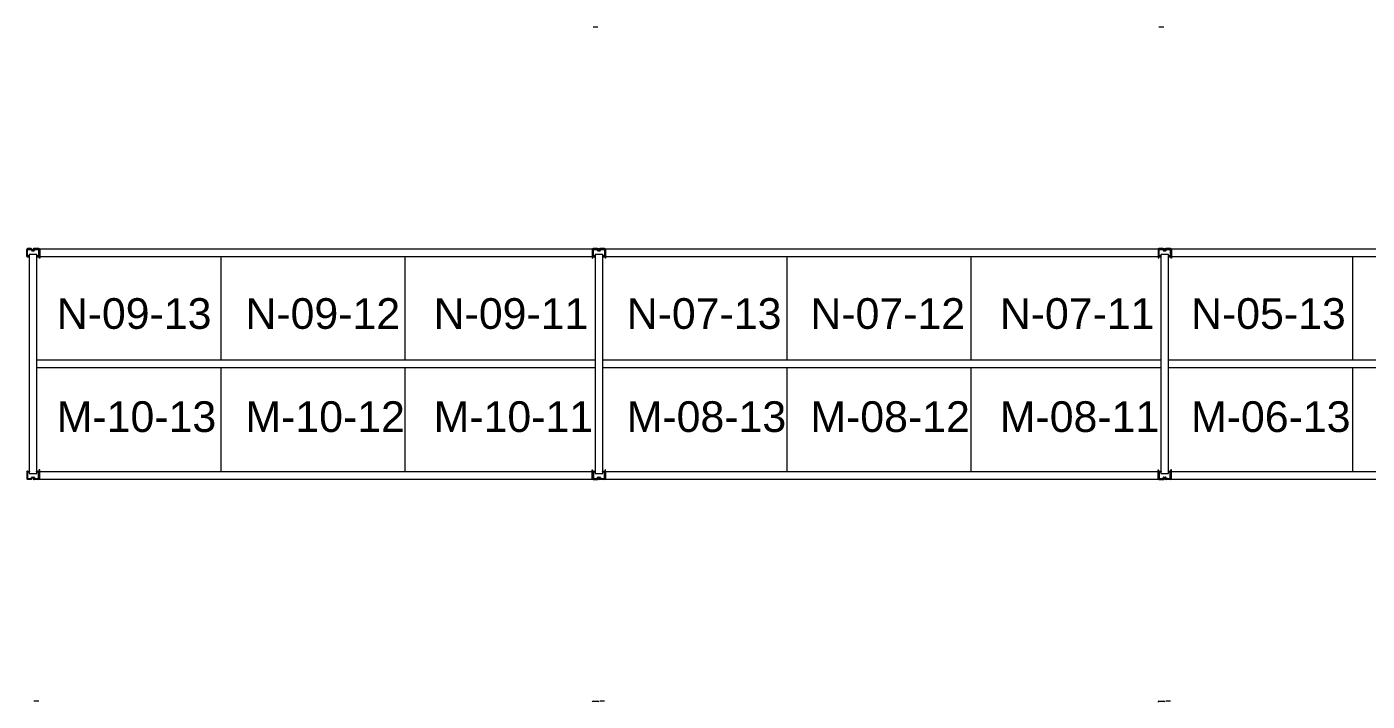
# Model space of a CAD drawing. Header units: inches. Extents: x 2743 to 10591, y -1604 to 5792.
# Drawn here: x 4019.8 to 4369.5, y 4872.1 to 5047.9 of the extents above; entities that cross this region are included whole.
import ezdxf

# ---------------------------------------------------------------- set-up
doc = ezdxf.new("R2010")
doc.units = ezdxf.units.IN
doc.header["$LTSCALE"] = 0.1875
doc.header["$MEASUREMENT"] = 0
for name, color, linetype, lineweight in [('22 Dimension', 7, 'Continuous', 5), ('32 Echelle', 160, 'Continuous', 15), ('33 Poutre', 30, 'Continuous', 15)]:
    doc.layers.add(name, color=color, linetype=linetype, lineweight=lineweight)
doc.styles.add('arial', font='')
doc.styles.get('arial').set_extended_font_data('Arial')

msp = doc.modelspace()

# ---------------------------------------------------------------- hatches: boundary and pattern name
at = {"layer": '32 Echelle'}
for points in [[(4020.45873, 4987.81503), (4020.45873, 4988.00253), (4020.27123, 4988.00253)], [(4022.45873, 4987.81503), (4022.45873, 4988.00253), (4022.64623, 4988.00253)], [(4168.08373, 4987.81503), (4168.08373, 4988.00253), (4167.89623, 4988.00253)], [(4168.08373, 4987.81503), (4168.08373, 4988.00253), (4167.89623, 4988.00253)], [(4170.08373, 4987.81503), (4170.08373, 4988.00253), (4170.27123, 4988.00253)], [(4170.08373, 4987.81503), (4170.08373, 4988.00253), (4170.27123, 4988.00253)], [(4315.70873, 4987.81503), (4315.70873, 4988.00253), (4315.52123, 4988.00253)], [(4315.70873, 4987.81503), (4315.70873, 4988.00253), (4315.52123, 4988.00253)], [(4317.70873, 4987.81503), (4317.70873, 4988.00253), (4317.89623, 4988.00253)], [(4317.70873, 4987.81503), (4317.70873, 4988.00253), (4317.89623, 4988.00253)], [(4020.45873, 4932.19003), (4020.45873, 4932.00253), (4020.27123, 4932.00253)], [(4022.45873, 4932.19003), (4022.45873, 4932.00253), (4022.64623, 4932.00253)], [(4168.08373, 4932.19003), (4168.08373, 4932.00253), (4167.89623, 4932.00253)], [(4168.08373, 4932.19003), (4168.08373, 4932.00253), (4167.89623, 4932.00253)], [(4170.08373, 4932.19003), (4170.08373, 4932.00253), (4170.27123, 4932.00253)], [(4170.08373, 4932.19003), (4170.08373, 4932.00253), (4170.27123, 4932.00253)], [(4315.70873, 4932.19003), (4315.70873, 4932.00253), (4315.52123, 4932.00253)], [(4315.70873, 4932.19003), (4315.70873, 4932.00253), (4315.52123, 4932.00253)], [(4317.70873, 4932.19003), (4317.70873, 4932.00253), (4317.89623, 4932.00253)], [(4317.70873, 4932.19003), (4317.70873, 4932.00253), (4317.89623, 4932.00253)]]:
    msp.add_hatch(color=256, dxfattribs=at).paths.add_polyline_path(points)

# ---------------------------------------------------------------- linework, layer by layer
at = {"layer": '22 Dimension'}
for p, q in [((4070.45873, 4988.00253), (4070.45873, 4961.00253)), ((4118.45873, 4988.00253), (4118.45873, 4961.00253)), ((4218.08373, 4988.00253), (4218.08373, 4961.00253)), ((4266.08373, 4988.00253), (4266.08373, 4961.00253)), ((4365.70873, 4988.00253), (4365.70873, 4961.00253)), ((4168.08373, 4961.00253), (4022.45873, 4961.00253)), ((4168.08373, 4959.00253), (4022.45873, 4959.00253)), ((4070.45873, 4959.00253), (4070.45873, 4932.00253)), ((4118.45873, 4959.00253), (4118.45873, 4932.00253)), ((4315.70873, 4961.00253), (4170.08373, 4961.00253)), ((4315.70873, 4959.00253), (4170.08373, 4959.00253)), ((4218.08373, 4959.00253), (4218.08373, 4932.00253)), ((4266.08373, 4959.00253), (4266.08373, 4932.00253)), ((4463.33373, 4961.00253), (4317.70873, 4961.00253)), ((4463.33373, 4959.00253), (4317.70873, 4959.00253)), ((4365.70873, 4959.00253), (4365.70873, 4932.00253))]:
    msp.add_line(p, q, dxfattribs=at)
at = {"layer": '32 Echelle', "linetype": 'Continuous', "lineweight": 25}
for p, q in [((4019.92377, 4988.18628), (4019.92377, 4989.81878)), ((4020.94636, 4990.00253), (4020.01752, 4990.00253)), ((4020.01752, 4989.91253), (4020.94636, 4989.91253)), ((4020.43377, 4988.09253), (4020.01752, 4988.09253)), ((4020.01752, 4988.00253), (4020.43377, 4988.00253)), ((4020.43377, 4988.00253), (4020.43377, 4988.09253)), ((4021.03602, 4989.84619), (4021.07993, 4989.70256)), ((4021.166, 4989.72887), (4021.12208, 4989.8725)), ((4021.66181, 4989.66253), (4021.25565, 4989.66253)), ((4021.25565, 4989.57253), (4021.66181, 4989.57253)), ((4021.79538, 4989.8725), (4021.75147, 4989.72887)), ((4021.83754, 4989.70256), (4021.88145, 4989.84619)), ((4022.89994, 4990.00253), (4021.9711, 4990.00253)), ((4021.9711, 4989.91253), (4022.89994, 4989.91253)), ((4022.89994, 4988.09253), (4022.48369, 4988.09253)), ((4022.48369, 4988.09253), (4022.48369, 4988.00253)), ((4022.48369, 4988.00253), (4022.89994, 4988.00253)), ((4022.99369, 4989.81878), (4022.99369, 4988.18628)), ((4023.08369, 4988.18628), (4023.08369, 4989.81878)), ((4167.45877, 4989.81878), (4167.45877, 4988.18628)), ((4167.45877, 4989.81878), (4167.45877, 4988.18628)), ((4167.54877, 4988.18628), (4167.54877, 4989.81878)), ((4167.54877, 4988.18628), (4167.54877, 4989.81878)), ((4168.57136, 4990.00253), (4167.64252, 4990.00253)), ((4168.57136, 4990.00253), (4167.64252, 4990.00253)), ((4167.64252, 4989.91253), (4168.57136, 4989.91253)), ((4167.64252, 4989.91253), (4168.57136, 4989.91253)), ((4168.05877, 4988.09253), (4167.64252, 4988.09253)), ((4168.05877, 4988.09253), (4167.64252, 4988.09253)), ((4167.64252, 4988.00253), (4168.05877, 4988.00253)), ((4167.64252, 4988.00253), (4168.05877, 4988.00253)), ((4168.05877, 4988.00253), (4168.05877, 4988.09253)), ((4168.05877, 4988.00253), (4168.05877, 4988.09253)), ((4168.66102, 4989.84619), (4168.70493, 4989.70256)), ((4168.66102, 4989.84619), (4168.70493, 4989.70256)), ((4168.791, 4989.72887), (4168.74708, 4989.8725)), ((4168.791, 4989.72887), (4168.74708, 4989.8725)), ((4169.28681, 4989.66253), (4168.88065, 4989.66253)), ((4169.28681, 4989.66253), (4168.88065, 4989.66253)), ((4168.88065, 4989.57253), (4169.28681, 4989.57253)), ((4168.88065, 4989.57253), (4169.28681, 4989.57253)), ((4169.42038, 4989.8725), (4169.37647, 4989.72887)), ((4169.42038, 4989.8725), (4169.37647, 4989.72887)), ((4169.46254, 4989.70256), (4169.50645, 4989.84619)), ((4169.46254, 4989.70256), (4169.50645, 4989.84619)), ((4170.52494, 4990.00253), (4169.5961, 4990.00253)), ((4170.52494, 4990.00253), (4169.5961, 4990.00253)), ((4169.5961, 4989.91253), (4170.52494, 4989.91253)), ((4169.5961, 4989.91253), (4170.52494, 4989.91253)), ((4170.52494, 4988.09253), (4170.10869, 4988.09253)), ((4170.10869, 4988.09253), (4170.10869, 4988.00253)), ((4170.52494, 4988.09253), (4170.10869, 4988.09253)), ((4170.10869, 4988.09253), (4170.10869, 4988.00253)), ((4170.10869, 4988.00253), (4170.52494, 4988.00253)), ((4170.10869, 4988.00253), (4170.52494, 4988.00253)), ((4170.61869, 4989.81878), (4170.61869, 4988.18628)), ((4170.61869, 4989.81878), (4170.61869, 4988.18628)), ((4170.70869, 4988.18628), (4170.70869, 4989.81878)), ((4170.70869, 4988.18628), (4170.70869, 4989.81878)), ((4315.08377, 4989.81878), (4315.08377, 4988.18628)), ((4315.08377, 4989.81878), (4315.08377, 4988.18628)), ((4315.17377, 4988.18628), (4315.17377, 4989.81878)), ((4315.17377, 4988.18628), (4315.17377, 4989.81878)), ((4316.19636, 4990.00253), (4315.26752, 4990.00253)), ((4316.19636, 4990.00253), (4315.26752, 4990.00253)), ((4315.26752, 4989.91253), (4316.19636, 4989.91253)), ((4315.26752, 4989.91253), (4316.19636, 4989.91253)), ((4315.68377, 4988.09253), (4315.26752, 4988.09253)), ((4315.68377, 4988.09253), (4315.26752, 4988.09253)), ((4315.26752, 4988.00253), (4315.68377, 4988.00253)), ((4315.26752, 4988.00253), (4315.68377, 4988.00253)), ((4315.68377, 4988.00253), (4315.68377, 4988.09253)), ((4315.68377, 4988.00253), (4315.68377, 4988.09253)), ((4316.28602, 4989.84619), (4316.32993, 4989.70256)), ((4316.28602, 4989.84619), (4316.32993, 4989.70256)), ((4316.416, 4989.72887), (4316.37208, 4989.8725)), ((4316.416, 4989.72887), (4316.37208, 4989.8725)), ((4316.91181, 4989.66253), (4316.50565, 4989.66253)), ((4316.91181, 4989.66253), (4316.50565, 4989.66253)), ((4316.50565, 4989.57253), (4316.91181, 4989.57253)), ((4316.50565, 4989.57253), (4316.91181, 4989.57253)), ((4317.04538, 4989.8725), (4317.00147, 4989.72887)), ((4317.04538, 4989.8725), (4317.00147, 4989.72887)), ((4317.08754, 4989.70256), (4317.13145, 4989.84619)), ((4317.08754, 4989.70256), (4317.13145, 4989.84619)), ((4318.14994, 4990.00253), (4317.2211, 4990.00253)), ((4318.14994, 4990.00253), (4317.2211, 4990.00253)), ((4317.2211, 4989.91253), (4318.14994, 4989.91253)), ((4317.2211, 4989.91253), (4318.14994, 4989.91253)), ((4318.14994, 4988.09253), (4317.73369, 4988.09253)), ((4317.73369, 4988.09253), (4317.73369, 4988.00253)), ((4318.14994, 4988.09253), (4317.73369, 4988.09253)), ((4317.73369, 4988.09253), (4317.73369, 4988.00253)), ((4317.73369, 4988.00253), (4318.14994, 4988.00253)), ((4317.73369, 4988.00253), (4318.14994, 4988.00253)), ((4318.24369, 4989.81878), (4318.24369, 4988.18628)), ((4318.24369, 4989.81878), (4318.24369, 4988.18628)), ((4318.33369, 4988.18628), (4318.33369, 4989.81878)), ((4318.33369, 4988.18628), (4318.33369, 4989.81878)), ((4019.92377, 4931.81878), (4019.92377, 4930.18628)), ((4020.01752, 4932.00253), (4020.43377, 4932.00253)), ((4020.43377, 4931.91253), (4020.01752, 4931.91253)), ((4020.43377, 4932.00253), (4020.43377, 4931.91253)), ((4022.48369, 4932.00253), (4022.89994, 4932.00253)), ((4022.48369, 4931.91253), (4022.48369, 4932.00253)), ((4022.89994, 4931.91253), (4022.48369, 4931.91253)), ((4022.99369, 4930.18628), (4022.99369, 4931.81878)), ((4023.08369, 4931.81878), (4023.08369, 4930.18628)), ((4167.45877, 4930.18628), (4167.45877, 4931.81878)), ((4167.45877, 4930.18628), (4167.45877, 4931.81878)), ((4167.54877, 4931.81878), (4167.54877, 4930.18628)), ((4167.54877, 4931.81878), (4167.54877, 4930.18628)), ((4167.64252, 4932.00253), (4168.05877, 4932.00253)), ((4167.64252, 4932.00253), (4168.05877, 4932.00253)), ((4168.05877, 4931.91253), (4167.64252, 4931.91253)), ((4168.05877, 4931.91253), (4167.64252, 4931.91253)), ((4168.05877, 4932.00253), (4168.05877, 4931.91253)), ((4168.05877, 4932.00253), (4168.05877, 4931.91253)), ((4170.10869, 4932.00253), (4170.52494, 4932.00253)), ((4170.10869, 4931.91253), (4170.10869, 4932.00253)), ((4170.10869, 4932.00253), (4170.52494, 4932.00253)), ((4170.10869, 4931.91253), (4170.10869, 4932.00253)), ((4170.52494, 4931.91253), (4170.10869, 4931.91253)), ((4170.52494, 4931.91253), (4170.10869, 4931.91253)), ((4170.61869, 4930.18628), (4170.61869, 4931.81878)), ((4170.61869, 4930.18628), (4170.61869, 4931.81878)), ((4170.70869, 4931.81878), (4170.70869, 4930.18628)), ((4170.70869, 4931.81878), (4170.70869, 4930.18628)), ((4315.08377, 4930.18628), (4315.08377, 4931.81878)), ((4315.08377, 4930.18628), (4315.08377, 4931.81878)), ((4315.17377, 4931.81878), (4315.17377, 4930.18628)), ((4315.17377, 4931.81878), (4315.17377, 4930.18628)), ((4315.26752, 4932.00253), (4315.68377, 4932.00253)), ((4315.26752, 4932.00253), (4315.68377, 4932.00253)), ((4315.68377, 4931.91253), (4315.26752, 4931.91253)), ((4315.68377, 4931.91253), (4315.26752, 4931.91253)), ((4315.68377, 4932.00253), (4315.68377, 4931.91253)), ((4315.68377, 4932.00253), (4315.68377, 4931.91253)), ((4317.73369, 4932.00253), (4318.14994, 4932.00253)), ((4317.73369, 4931.91253), (4317.73369, 4932.00253)), ((4317.73369, 4932.00253), (4318.14994, 4932.00253)), ((4317.73369, 4931.91253), (4317.73369, 4932.00253)), ((4318.14994, 4931.91253), (4317.73369, 4931.91253)), ((4318.14994, 4931.91253), (4317.73369, 4931.91253)), ((4318.24369, 4930.18628), (4318.24369, 4931.81878)), ((4318.24369, 4930.18628), (4318.24369, 4931.81878)), ((4318.33369, 4931.81878), (4318.33369, 4930.18628)), ((4318.33369, 4931.81878), (4318.33369, 4930.18628)), ((4020.01752, 4930.09253), (4020.94636, 4930.09253)), ((4020.94636, 4930.00253), (4020.01752, 4930.00253)), ((4021.03602, 4930.15887), (4021.07993, 4930.3025)), ((4021.166, 4930.27619), (4021.12208, 4930.13256)), ((4021.25565, 4930.43253), (4021.66181, 4930.43253)), ((4021.66181, 4930.34253), (4021.25565, 4930.34253)), ((4021.79538, 4930.13256), (4021.75147, 4930.27619)), ((4021.83754, 4930.3025), (4021.88145, 4930.15887)), ((4021.9711, 4930.09253), (4022.89994, 4930.09253)), ((4022.89994, 4930.00253), (4021.9711, 4930.00253)), ((4167.64252, 4930.09253), (4168.57136, 4930.09253)), ((4167.64252, 4930.09253), (4168.57136, 4930.09253)), ((4168.57136, 4930.00253), (4167.64252, 4930.00253)), ((4168.57136, 4930.00253), (4167.64252, 4930.00253)), ((4168.66102, 4930.15887), (4168.70493, 4930.3025)), ((4168.66102, 4930.15887), (4168.70493, 4930.3025)), ((4168.791, 4930.27619), (4168.74708, 4930.13256)), ((4168.791, 4930.27619), (4168.74708, 4930.13256)), ((4168.88065, 4930.43253), (4169.28681, 4930.43253)), ((4168.88065, 4930.43253), (4169.28681, 4930.43253)), ((4169.28681, 4930.34253), (4168.88065, 4930.34253)), ((4169.28681, 4930.34253), (4168.88065, 4930.34253)), ((4169.42038, 4930.13256), (4169.37647, 4930.27619)), ((4169.42038, 4930.13256), (4169.37647, 4930.27619)), ((4169.46254, 4930.3025), (4169.50645, 4930.15887)), ((4169.46254, 4930.3025), (4169.50645, 4930.15887)), ((4169.5961, 4930.09253), (4170.52494, 4930.09253)), ((4169.5961, 4930.09253), (4170.52494, 4930.09253)), ((4170.52494, 4930.00253), (4169.5961, 4930.00253)), ((4170.52494, 4930.00253), (4169.5961, 4930.00253)), ((4315.26752, 4930.09253), (4316.19636, 4930.09253)), ((4315.26752, 4930.09253), (4316.19636, 4930.09253)), ((4316.19636, 4930.00253), (4315.26752, 4930.00253)), ((4316.19636, 4930.00253), (4315.26752, 4930.00253)), ((4316.28602, 4930.15887), (4316.32993, 4930.3025)), ((4316.28602, 4930.15887), (4316.32993, 4930.3025)), ((4316.416, 4930.27619), (4316.37208, 4930.13256)), ((4316.416, 4930.27619), (4316.37208, 4930.13256)), ((4316.50565, 4930.43253), (4316.91181, 4930.43253)), ((4316.50565, 4930.43253), (4316.91181, 4930.43253)), ((4316.91181, 4930.34253), (4316.50565, 4930.34253)), ((4316.91181, 4930.34253), (4316.50565, 4930.34253)), ((4317.04538, 4930.13256), (4317.00147, 4930.27619)), ((4317.04538, 4930.13256), (4317.00147, 4930.27619)), ((4317.08754, 4930.3025), (4317.13145, 4930.15887)), ((4317.08754, 4930.3025), (4317.13145, 4930.15887)), ((4317.2211, 4930.09253), (4318.14994, 4930.09253)), ((4317.2211, 4930.09253), (4318.14994, 4930.09253)), ((4318.14994, 4930.00253), (4317.2211, 4930.00253)), ((4318.14994, 4930.00253), (4317.2211, 4930.00253))]:
    msp.add_line(p, q, dxfattribs=at)
at = {"layer": '32 Echelle'}
for p, q in [((4020.45873, 4988.00253), (4020.27123, 4988.00253)), ((4020.45873, 4987.81503), (4020.27123, 4988.00253)), ((4022.45873, 4988.50253), (4020.45873, 4988.50253)), ((4020.45873, 4988.50253), (4020.45873, 4931.50253)), ((4020.45873, 4987.81503), (4020.45873, 4988.00253)), ((4022.45873, 4931.50253), (4022.45873, 4988.50253)), ((4022.45873, 4988.00253), (4022.64623, 4988.00253)), ((4022.45873, 4987.81503), (4022.45873, 4988.00253)), ((4022.45873, 4987.81503), (4022.64623, 4988.00253)), ((4168.08373, 4988.00253), (4167.89623, 4988.00253)), ((4168.08373, 4987.81503), (4167.89623, 4988.00253)), ((4168.08373, 4988.00253), (4167.89623, 4988.00253)), ((4168.08373, 4987.81503), (4167.89623, 4988.00253)), ((4170.08373, 4988.50253), (4168.08373, 4988.50253)), ((4168.08373, 4988.50253), (4168.08373, 4931.50253)), ((4170.08373, 4988.50253), (4168.08373, 4988.50253)), ((4168.08373, 4988.50253), (4168.08373, 4931.50253)), ((4168.08373, 4987.81503), (4168.08373, 4988.00253)), ((4168.08373, 4987.81503), (4168.08373, 4988.00253)), ((4170.08373, 4931.50253), (4170.08373, 4988.50253)), ((4170.08373, 4987.81503), (4170.08373, 4988.50253)), ((4170.08373, 4988.00253), (4170.27123, 4988.00253)), ((4170.08373, 4987.81503), (4170.08373, 4988.00253)), ((4170.08373, 4987.81503), (4170.27123, 4988.00253)), ((4170.08373, 4988.00253), (4170.27123, 4988.00253)), ((4170.08373, 4987.81503), (4170.08373, 4988.00253)), ((4170.08373, 4987.81503), (4170.27123, 4988.00253)), ((4315.70873, 4988.00253), (4315.52123, 4988.00253)), ((4315.70873, 4987.81503), (4315.52123, 4988.00253)), ((4315.70873, 4988.00253), (4315.52123, 4988.00253)), ((4315.70873, 4987.81503), (4315.52123, 4988.00253)), ((4317.70873, 4988.50253), (4315.70873, 4988.50253)), ((4315.70873, 4988.50253), (4315.70873, 4931.50253)), ((4317.70873, 4988.50253), (4315.70873, 4988.50253)), ((4315.70873, 4988.50253), (4315.70873, 4931.50253)), ((4315.70873, 4987.81503), (4315.70873, 4988.00253)), ((4315.70873, 4987.81503), (4315.70873, 4988.00253)), ((4317.70873, 4931.50253), (4317.70873, 4988.50253)), ((4317.70873, 4931.50253), (4317.70873, 4988.50253)), ((4317.70873, 4988.00253), (4317.89623, 4988.00253)), ((4317.70873, 4987.81503), (4317.70873, 4988.00253)), ((4317.70873, 4987.81503), (4317.89623, 4988.00253)), ((4317.70873, 4988.00253), (4317.89623, 4988.00253)), ((4317.70873, 4987.81503), (4317.70873, 4988.00253)), ((4317.70873, 4987.81503), (4317.89623, 4988.00253)), ((4170.08373, 4931.50253), (4170.08373, 4961.00253)), ((4020.45873, 4932.19003), (4020.27123, 4932.00253)), ((4020.45873, 4932.00253), (4020.27123, 4932.00253)), ((4020.45873, 4932.19003), (4020.45873, 4932.00253)), ((4020.45873, 4931.50253), (4022.45873, 4931.50253)), ((4022.45873, 4932.19003), (4022.45873, 4932.00253)), ((4022.45873, 4932.19003), (4022.64623, 4932.00253)), ((4022.45873, 4932.00253), (4022.64623, 4932.00253)), ((4168.08373, 4932.19003), (4167.89623, 4932.00253)), ((4168.08373, 4932.19003), (4167.89623, 4932.00253)), ((4168.08373, 4932.00253), (4167.89623, 4932.00253)), ((4168.08373, 4932.00253), (4167.89623, 4932.00253)), ((4168.08373, 4932.19003), (4168.08373, 4932.00253)), ((4168.08373, 4932.19003), (4168.08373, 4932.00253)), ((4168.08373, 4931.50253), (4170.08373, 4931.50253)), ((4168.08373, 4931.50253), (4170.08373, 4931.50253)), ((4170.08373, 4932.19003), (4170.08373, 4932.00253)), ((4170.08373, 4932.19003), (4170.27123, 4932.00253)), ((4170.08373, 4932.19003), (4170.08373, 4932.00253)), ((4170.08373, 4932.19003), (4170.27123, 4932.00253)), ((4170.08373, 4932.00253), (4170.27123, 4932.00253)), ((4170.08373, 4932.00253), (4170.27123, 4932.00253)), ((4315.70873, 4932.19003), (4315.52123, 4932.00253)), ((4315.70873, 4932.19003), (4315.52123, 4932.00253)), ((4315.70873, 4932.00253), (4315.52123, 4932.00253)), ((4315.70873, 4932.00253), (4315.52123, 4932.00253)), ((4315.70873, 4932.19003), (4315.70873, 4932.00253)), ((4315.70873, 4932.19003), (4315.70873, 4932.00253)), ((4315.70873, 4931.50253), (4317.70873, 4931.50253)), ((4315.70873, 4931.50253), (4317.70873, 4931.50253)), ((4317.70873, 4932.19003), (4317.70873, 4932.00253)), ((4317.70873, 4932.19003), (4317.89623, 4932.00253)), ((4317.70873, 4932.19003), (4317.70873, 4932.00253)), ((4317.70873, 4932.19003), (4317.89623, 4932.00253)), ((4317.70873, 4932.00253), (4317.89623, 4932.00253)), ((4317.70873, 4932.00253), (4317.89623, 4932.00253))]:
    msp.add_line(p, q, dxfattribs=at)
at = {"layer": '32 Echelle', "linetype": 'Continuous', "lineweight": 25}
for centre, radius, start, end in [((4020.01752, 4989.81878), 0.18375, 90, 180), ((4020.01752, 4988.18628), 0.18375, 180, 270), ((4020.01752, 4989.81878), 0.09375, 90, 180), ((4020.01752, 4988.18628), 0.09375, 180, 270), ((4020.94636, 4989.81878), 0.18375, 17, 90), ((4020.94636, 4989.81878), 0.09375, 17, 90), ((4021.25565, 4989.75628), 0.18375, 197, 270), ((4021.25565, 4989.75628), 0.09375, 197, 270), ((4021.66181, 4989.75628), 0.09375, 270, 343), ((4021.66181, 4989.75628), 0.18375, 270, 343), ((4021.9711, 4989.81878), 0.18375, 90, 163), ((4021.9711, 4989.81878), 0.09375, 90, 163), ((4022.89994, 4989.81878), 0.18375, 0, 90), ((4022.89994, 4989.81878), 0.09375, 0, 90), ((4022.89994, 4988.18628), 0.09375, 270, 0), ((4022.89994, 4988.18628), 0.18375, 270, 0), ((4167.64252, 4989.81878), 0.18375, 90, 180), ((4167.64252, 4989.81878), 0.18375, 90, 180), ((4167.64252, 4988.18628), 0.18375, 180, 270), ((4167.64252, 4988.18628), 0.18375, 180, 270), ((4167.64252, 4989.81878), 0.09375, 90, 180), ((4167.64252, 4989.81878), 0.09375, 90, 180), ((4167.64252, 4988.18628), 0.09375, 180, 270), ((4167.64252, 4988.18628), 0.09375, 180, 270), ((4168.57136, 4989.81878), 0.18375, 17, 90), ((4168.57136, 4989.81878), 0.18375, 17, 90), ((4168.57136, 4989.81878), 0.09375, 17, 90), ((4168.57136, 4989.81878), 0.09375, 17, 90), ((4168.88065, 4989.75628), 0.18375, 197, 270), ((4168.88065, 4989.75628), 0.18375, 197, 270), ((4168.88065, 4989.75628), 0.09375, 197, 270), ((4168.88065, 4989.75628), 0.09375, 197, 270), ((4169.28681, 4989.75628), 0.09375, 270, 343), ((4169.28681, 4989.75628), 0.09375, 270, 343), ((4169.28681, 4989.75628), 0.18375, 270, 343), ((4169.28681, 4989.75628), 0.18375, 270, 343), ((4169.5961, 4989.81878), 0.18375, 90, 163), ((4169.5961, 4989.81878), 0.18375, 90, 163), ((4169.5961, 4989.81878), 0.09375, 90, 163), ((4169.5961, 4989.81878), 0.09375, 90, 163), ((4170.52494, 4989.81878), 0.18375, 0, 90), ((4170.52494, 4989.81878), 0.18375, 0, 90), ((4170.52494, 4989.81878), 0.09375, 0, 90), ((4170.52494, 4989.81878), 0.09375, 0, 90), ((4170.52494, 4988.18628), 0.09375, 270, 0), ((4170.52494, 4988.18628), 0.18375, 270, 0), ((4170.52494, 4988.18628), 0.09375, 270, 0), ((4170.52494, 4988.18628), 0.18375, 270, 0), ((4315.26752, 4989.81878), 0.18375, 90, 180), ((4315.26752, 4989.81878), 0.18375, 90, 180), ((4315.26752, 4988.18628), 0.18375, 180, 270), ((4315.26752, 4988.18628), 0.18375, 180, 270), ((4315.26752, 4989.81878), 0.09375, 90, 180), ((4315.26752, 4989.81878), 0.09375, 90, 180), ((4315.26752, 4988.18628), 0.09375, 180, 270), ((4315.26752, 4988.18628), 0.09375, 180, 270), ((4316.19636, 4989.81878), 0.18375, 17, 90), ((4316.19636, 4989.81878), 0.18375, 17, 90), ((4316.19636, 4989.81878), 0.09375, 17, 90), ((4316.19636, 4989.81878), 0.09375, 17, 90), ((4316.50565, 4989.75628), 0.18375, 197, 270), ((4316.50565, 4989.75628), 0.18375, 197, 270), ((4316.50565, 4989.75628), 0.09375, 197, 270), ((4316.50565, 4989.75628), 0.09375, 197, 270), ((4316.91181, 4989.75628), 0.09375, 270, 343), ((4316.91181, 4989.75628), 0.09375, 270, 343), ((4316.91181, 4989.75628), 0.18375, 270, 343), ((4316.91181, 4989.75628), 0.18375, 270, 343), ((4317.2211, 4989.81878), 0.18375, 90, 163), ((4317.2211, 4989.81878), 0.18375, 90, 163), ((4317.2211, 4989.81878), 0.09375, 90, 163), ((4317.2211, 4989.81878), 0.09375, 90, 163), ((4318.14994, 4989.81878), 0.18375, 0, 90), ((4318.14994, 4989.81878), 0.18375, 0, 90), ((4318.14994, 4989.81878), 0.09375, 0, 90), ((4318.14994, 4989.81878), 0.09375, 0, 90), ((4318.14994, 4988.18628), 0.09375, 270, 0), ((4318.14994, 4988.18628), 0.18375, 270, 0), ((4318.14994, 4988.18628), 0.09375, 270, 0), ((4318.14994, 4988.18628), 0.18375, 270, 0), ((4020.01752, 4931.81878), 0.18375, 90, 180), ((4020.01752, 4931.81878), 0.09375, 90, 180), ((4022.89994, 4931.81878), 0.18375, 0, 90), ((4022.89994, 4931.81878), 0.09375, 0, 90), ((4167.64252, 4931.81878), 0.18375, 90, 180), ((4167.64252, 4931.81878), 0.18375, 90, 180), ((4167.64252, 4931.81878), 0.09375, 90, 180), ((4167.64252, 4931.81878), 0.09375, 90, 180), ((4170.52494, 4931.81878), 0.18375, 0, 90), ((4170.52494, 4931.81878), 0.18375, 0, 90), ((4170.52494, 4931.81878), 0.09375, 0, 90), ((4170.52494, 4931.81878), 0.09375, 0, 90), ((4315.26752, 4931.81878), 0.18375, 90, 180), ((4315.26752, 4931.81878), 0.18375, 90, 180), ((4315.26752, 4931.81878), 0.09375, 90, 180), ((4315.26752, 4931.81878), 0.09375, 90, 180), ((4318.14994, 4931.81878), 0.18375, 0, 90), ((4318.14994, 4931.81878), 0.18375, 0, 90), ((4318.14994, 4931.81878), 0.09375, 0, 90), ((4318.14994, 4931.81878), 0.09375, 0, 90), ((4020.01752, 4930.18628), 0.18375, 180, 270), ((4020.01752, 4930.18628), 0.09375, 180, 270), ((4020.94636, 4930.18628), 0.09375, 270, 343), ((4020.94636, 4930.18628), 0.18375, 270, 343), ((4021.25565, 4930.24878), 0.18375, 90, 163), ((4021.25565, 4930.24878), 0.09375, 90, 163), ((4021.66181, 4930.24878), 0.18375, 17, 90), ((4021.66181, 4930.24878), 0.09375, 17, 90), ((4021.9711, 4930.18628), 0.18375, 197, 270), ((4021.9711, 4930.18628), 0.09375, 197, 270), ((4022.89994, 4930.18628), 0.09375, 270, 0), ((4022.89994, 4930.18628), 0.18375, 270, 0), ((4167.64252, 4930.18628), 0.18375, 180, 270), ((4167.64252, 4930.18628), 0.18375, 180, 270), ((4167.64252, 4930.18628), 0.09375, 180, 270), ((4167.64252, 4930.18628), 0.09375, 180, 270), ((4168.57136, 4930.18628), 0.09375, 270, 343), ((4168.57136, 4930.18628), 0.09375, 270, 343), ((4168.57136, 4930.18628), 0.18375, 270, 343), ((4168.57136, 4930.18628), 0.18375, 270, 343), ((4168.88065, 4930.24878), 0.18375, 90, 163), ((4168.88065, 4930.24878), 0.18375, 90, 163), ((4168.88065, 4930.24878), 0.09375, 90, 163), ((4168.88065, 4930.24878), 0.09375, 90, 163), ((4169.28681, 4930.24878), 0.18375, 17, 90), ((4169.28681, 4930.24878), 0.18375, 17, 90), ((4169.28681, 4930.24878), 0.09375, 17, 90), ((4169.28681, 4930.24878), 0.09375, 17, 90), ((4169.5961, 4930.18628), 0.18375, 197, 270), ((4169.5961, 4930.18628), 0.18375, 197, 270), ((4169.5961, 4930.18628), 0.09375, 197, 270), ((4169.5961, 4930.18628), 0.09375, 197, 270), ((4170.52494, 4930.18628), 0.09375, 270, 0), ((4170.52494, 4930.18628), 0.18375, 270, 0), ((4170.52494, 4930.18628), 0.09375, 270, 0), ((4170.52494, 4930.18628), 0.18375, 270, 0), ((4315.26752, 4930.18628), 0.18375, 180, 270), ((4315.26752, 4930.18628), 0.18375, 180, 270), ((4315.26752, 4930.18628), 0.09375, 180, 270), ((4315.26752, 4930.18628), 0.09375, 180, 270), ((4316.19636, 4930.18628), 0.09375, 270, 343), ((4316.19636, 4930.18628), 0.09375, 270, 343), ((4316.19636, 4930.18628), 0.18375, 270, 343), ((4316.19636, 4930.18628), 0.18375, 270, 343), ((4316.50565, 4930.24878), 0.18375, 90, 163), ((4316.50565, 4930.24878), 0.18375, 90, 163), ((4316.50565, 4930.24878), 0.09375, 90, 163), ((4316.50565, 4930.24878), 0.09375, 90, 163), ((4316.91181, 4930.24878), 0.18375, 17, 90), ((4316.91181, 4930.24878), 0.18375, 17, 90), ((4316.91181, 4930.24878), 0.09375, 17, 90), ((4316.91181, 4930.24878), 0.09375, 17, 90), ((4317.2211, 4930.18628), 0.18375, 197, 270), ((4317.2211, 4930.18628), 0.18375, 197, 270), ((4317.2211, 4930.18628), 0.09375, 197, 270), ((4317.2211, 4930.18628), 0.09375, 197, 270), ((4318.14994, 4930.18628), 0.09375, 270, 0), ((4318.14994, 4930.18628), 0.18375, 270, 0), ((4318.14994, 4930.18628), 0.09375, 270, 0), ((4318.14994, 4930.18628), 0.18375, 270, 0)]:
    msp.add_arc(centre, radius, start, end, dxfattribs=at)
at = {"layer": '33 Poutre'}
for p, q in [((4167.57773, 5047.88353), (4168.83973, 5047.88353)), ((4315.20273, 5047.88353), (4316.46473, 5047.88353)), ((4022.96473, 4990.12153), (4021.70273, 4990.12153)), ((4167.57773, 4990.12153), (4168.83973, 4990.12153)), ((4170.58973, 4990.12153), (4169.32773, 4990.12153)), ((4315.20273, 4990.12153), (4316.46473, 4990.12153)), ((4318.21473, 4990.12153), (4316.95273, 4990.12153)), ((4021.45873, 4989.66253), (4021.45873, 4989.87753)), ((4021.57773, 4989.66253), (4021.45873, 4989.66253)), ((4021.57773, 4989.66253), (4021.57773, 4989.87753)), ((4021.70273, 4990.00253), (4022.96473, 4990.00253)), ((4023.08973, 4989.87753), (4023.08973, 4987.62153)), ((4023.20873, 4987.62153), (4023.08973, 4987.62153)), ((4023.20873, 4990.00253), (4167.33373, 4990.00253)), ((4023.20873, 4990.00253), (4023.20873, 4988.00253)), ((4023.20873, 4989.87753), (4023.20873, 4987.62153)), ((4023.20873, 4988.00253), (4167.33373, 4988.00253)), ((4167.33373, 4990.00253), (4167.33373, 4988.00253)), ((4167.33373, 4989.87753), (4167.33373, 4987.62153)), ((4167.33373, 4987.62153), (4167.45273, 4987.62153)), ((4167.45273, 4989.87753), (4167.45273, 4987.62153)), ((4168.83973, 4990.00253), (4167.57773, 4990.00253)), ((4168.96473, 4989.66253), (4168.96473, 4989.87753)), ((4168.96473, 4989.66253), (4169.08373, 4989.66253)), ((4169.08373, 4989.66253), (4169.08373, 4989.87753)), ((4169.08373, 4989.66253), (4169.08373, 4989.87753)), ((4169.20273, 4989.66253), (4169.08373, 4989.66253)), ((4169.20273, 4989.66253), (4169.20273, 4989.87753)), ((4169.32773, 4990.00253), (4170.58973, 4990.00253)), ((4170.71473, 4989.87753), (4170.71473, 4987.62153)), ((4170.83373, 4987.62153), (4170.71473, 4987.62153)), ((4170.83373, 4990.00253), (4314.95873, 4990.00253)), ((4170.83373, 4990.00253), (4170.83373, 4988.00253)), ((4170.83373, 4989.87753), (4170.83373, 4987.62153)), ((4170.83373, 4988.00253), (4314.95873, 4988.00253)), ((4314.95873, 4990.00253), (4314.95873, 4988.00253)), ((4314.95873, 4989.87753), (4314.95873, 4987.62153)), ((4314.95873, 4987.62153), (4315.07773, 4987.62153)), ((4315.07773, 4989.87753), (4315.07773, 4987.62153)), ((4316.46473, 4990.00253), (4315.20273, 4990.00253)), ((4316.58973, 4989.66253), (4316.58973, 4989.87753)), ((4316.58973, 4989.66253), (4316.70873, 4989.66253)), ((4316.70873, 4989.66253), (4316.70873, 4989.87753)), ((4316.70873, 4989.66253), (4316.70873, 4989.87753)), ((4316.82773, 4989.66253), (4316.70873, 4989.66253)), ((4316.82773, 4989.66253), (4316.82773, 4989.87753)), ((4316.95273, 4990.00253), (4318.21473, 4990.00253)), ((4318.33973, 4989.87753), (4318.33973, 4987.62153)), ((4318.45873, 4987.62153), (4318.33973, 4987.62153)), ((4318.45873, 4990.00253), (4462.58373, 4990.00253)), ((4318.45873, 4990.00253), (4318.45873, 4988.00253)), ((4318.45873, 4989.87753), (4318.45873, 4987.62153)), ((4318.45873, 4988.00253), (4462.58373, 4988.00253)), ((4023.20873, 4932.38353), (4023.08973, 4932.38353)), ((4023.08973, 4930.12753), (4023.08973, 4932.38353)), ((4023.20873, 4930.12753), (4023.20873, 4932.38353)), ((4023.20873, 4932.00253), (4167.33373, 4932.00253)), ((4023.20873, 4930.00253), (4023.20873, 4932.00253)), ((4167.33373, 4930.12753), (4167.33373, 4932.38353)), ((4167.33373, 4932.38353), (4167.45273, 4932.38353)), ((4167.33373, 4930.00253), (4167.33373, 4932.00253)), ((4167.45273, 4930.12753), (4167.45273, 4932.38353)), ((4170.83373, 4932.38353), (4170.71473, 4932.38353)), ((4170.71473, 4930.12753), (4170.71473, 4932.38353)), ((4170.83373, 4930.12753), (4170.83373, 4932.38353)), ((4170.83373, 4932.00253), (4314.95873, 4932.00253)), ((4170.83373, 4930.00253), (4170.83373, 4932.00253)), ((4314.95873, 4930.12753), (4314.95873, 4932.38353)), ((4314.95873, 4932.38353), (4315.07773, 4932.38353)), ((4314.95873, 4930.00253), (4314.95873, 4932.00253)), ((4315.07773, 4930.12753), (4315.07773, 4932.38353)), ((4318.45873, 4932.38353), (4318.33973, 4932.38353)), ((4318.33973, 4930.12753), (4318.33973, 4932.38353)), ((4318.45873, 4930.12753), (4318.45873, 4932.38353)), ((4318.45873, 4932.00253), (4462.58373, 4932.00253)), ((4318.45873, 4930.00253), (4318.45873, 4932.00253)), ((4021.45873, 4930.34253), (4021.45873, 4930.12753)), ((4021.57773, 4930.34253), (4021.45873, 4930.34253)), ((4021.57773, 4930.34253), (4021.57773, 4930.12753)), ((4021.70273, 4930.00253), (4022.96473, 4930.00253)), ((4022.96473, 4929.88353), (4021.70273, 4929.88353)), ((4023.20873, 4930.00253), (4167.33373, 4930.00253)), ((4168.83973, 4930.00253), (4167.57773, 4930.00253)), ((4167.57773, 4929.88353), (4168.83973, 4929.88353)), ((4168.96473, 4930.34253), (4168.96473, 4930.12753)), ((4168.96473, 4930.34253), (4169.08373, 4930.34253)), ((4169.08373, 4930.34253), (4169.08373, 4930.12753)), ((4169.08373, 4930.34253), (4169.08373, 4930.12753)), ((4169.20273, 4930.34253), (4169.08373, 4930.34253)), ((4169.20273, 4930.34253), (4169.20273, 4930.12753)), ((4169.32773, 4930.00253), (4170.58973, 4930.00253)), ((4170.58973, 4929.88353), (4169.32773, 4929.88353)), ((4170.83373, 4930.00253), (4314.95873, 4930.00253)), ((4316.46473, 4930.00253), (4315.20273, 4930.00253)), ((4315.20273, 4929.88353), (4316.46473, 4929.88353)), ((4316.58973, 4930.34253), (4316.58973, 4930.12753)), ((4316.58973, 4930.34253), (4316.70873, 4930.34253)), ((4316.70873, 4930.34253), (4316.70873, 4930.12753)), ((4316.70873, 4930.34253), (4316.70873, 4930.12753)), ((4316.82773, 4930.34253), (4316.70873, 4930.34253)), ((4316.82773, 4930.34253), (4316.82773, 4930.12753)), ((4316.95273, 4930.00253), (4318.21473, 4930.00253)), ((4318.21473, 4929.88353), (4316.95273, 4929.88353)), ((4318.45873, 4930.00253), (4462.58373, 4930.00253)), ((4022.96473, 4872.12153), (4021.70273, 4872.12153)), ((4167.57773, 4872.12153), (4168.83973, 4872.12153)), ((4170.58973, 4872.12153), (4169.32773, 4872.12153)), ((4315.20273, 4872.12153), (4316.46473, 4872.12153)), ((4318.21473, 4872.12153), (4316.95273, 4872.12153))]:
    msp.add_line(p, q, dxfattribs=at)
for centre, radius, start, end in [((4021.70273, 4989.87753), 0.244, 90, 180), ((4022.96473, 4989.87753), 0.244, 0, 90), ((4167.57773, 4989.87753), 0.244, 90, 180), ((4168.83973, 4989.87753), 0.244, 0, 90), ((4169.32773, 4989.87753), 0.244, 90, 180), ((4170.58973, 4989.87753), 0.244, 0, 90), ((4315.20273, 4989.87753), 0.244, 90, 180), ((4316.46473, 4989.87753), 0.244, 0, 90), ((4316.95273, 4989.87753), 0.244, 90, 180), ((4318.21473, 4989.87753), 0.244, 0, 90), ((4021.70273, 4989.87753), 0.125, 90, 180), ((4022.96473, 4989.87753), 0.125, 0, 90), ((4167.57773, 4989.87753), 0.125, 90, 180), ((4168.83973, 4989.87753), 0.125, 0, 90), ((4169.32773, 4989.87753), 0.125, 90, 180), ((4170.58973, 4989.87753), 0.125, 0, 90), ((4315.20273, 4989.87753), 0.125, 90, 180), ((4316.46473, 4989.87753), 0.125, 0, 90), ((4316.95273, 4989.87753), 0.125, 90, 180), ((4318.21473, 4989.87753), 0.125, 0, 90), ((4021.70273, 4930.12753), 0.244, 180, 270), ((4021.70273, 4930.12753), 0.125, 180, 270), ((4022.96473, 4930.12753), 0.244, 270, 0), ((4022.96473, 4930.12753), 0.125, 270, 0), ((4167.57773, 4930.12753), 0.244, 180, 270), ((4167.57773, 4930.12753), 0.125, 180, 270), ((4168.83973, 4930.12753), 0.125, 270, 0), ((4168.83973, 4930.12753), 0.244, 270, 0), ((4169.32773, 4930.12753), 0.244, 180, 270), ((4169.32773, 4930.12753), 0.125, 180, 270), ((4170.58973, 4930.12753), 0.244, 270, 0), ((4170.58973, 4930.12753), 0.125, 270, 0), ((4315.20273, 4930.12753), 0.244, 180, 270), ((4315.20273, 4930.12753), 0.125, 180, 270), ((4316.46473, 4930.12753), 0.125, 270, 0), ((4316.46473, 4930.12753), 0.244, 270, 0), ((4316.95273, 4930.12753), 0.244, 180, 270), ((4316.95273, 4930.12753), 0.125, 180, 270), ((4318.21473, 4930.12753), 0.244, 270, 0), ((4318.21473, 4930.12753), 0.125, 270, 0), ((4167.57773, 4871.87753), 0.244, 90, 180), ((4168.83973, 4871.87753), 0.244, 0, 90), ((4315.20273, 4871.87753), 0.244, 90, 180), ((4316.46473, 4871.87753), 0.244, 0, 90)]:
    msp.add_arc(centre, radius, start, end, dxfattribs=at)

# ---------------------------------------------------------------- texts
at = {"layer": '22 Dimension', "char_height": 8, "attachment_point": 1, "style": 'arial'}
for s, insert in [('{\\fArial Unicode MS|b0|i0|c0|p2;\\C8;N-09-13}', (4027.63936, 4977.1601)), ('{\\fArial Unicode MS|b0|i0|c0|p2;\\C8;N-09-12}', (4076.86139, 4977.1601)), ('{\\fArial Unicode MS|b0|i0|c0|p2;\\C8;N-09-11}', (4125.97288, 4977.1601)), ('{\\fArial Unicode MS|b0|i0|c0|p2;\\C8;N-07-13}', (4176.34153, 4977.1601)), ('{\\fArial Unicode MS|b0|i0|c0|p2;\\C8;N-07-12}', (4224.2549, 4977.1601)), ('{\\fArial Unicode MS|b0|i0|c0|p2;\\C8;N-07-11}', (4273.67143, 4977.1601)), ('{\\fArial Unicode MS|b0|i0|c0|p2;\\C8;N-05-13}', (4323.56141, 4977.1601)), ('{\\fArial Unicode MS|b0|i0|c0|p2;\\C8;M-10-13}', (4027.63936, 4950.28756)), ('{\\fArial Unicode MS|b0|i0|c0|p2;\\C8;M-10-12}', (4076.86139, 4950.28756)), ('{\\fArial Unicode MS|b0|i0|c0|p2;\\C8;M-10-11}', (4125.97288, 4950.28756)), ('{\\fArial Unicode MS|b0|i0|c0|p2;\\C8;M-08-13}', (4176.34153, 4950.28756)), ('{\\fArial Unicode MS|b0|i0|c0|p2;\\C8;M-08-12}', (4224.2549, 4950.28756)), ('{\\fArial Unicode MS|b0|i0|c0|p2;\\C8;M-08-11}', (4273.67143, 4950.28756)), ('{\\fArial Unicode MS|b0|i0|c0|p2;\\C8;M-06-13}', (4323.56141, 4950.28756))]:
    msp.add_mtext_dynamic_manual_height_columns(s, width=68.8901007, gutter_width=5, heights=[0], dxfattribs=dict(at, insert=insert))

doc.saveas('drawing.dxf')
